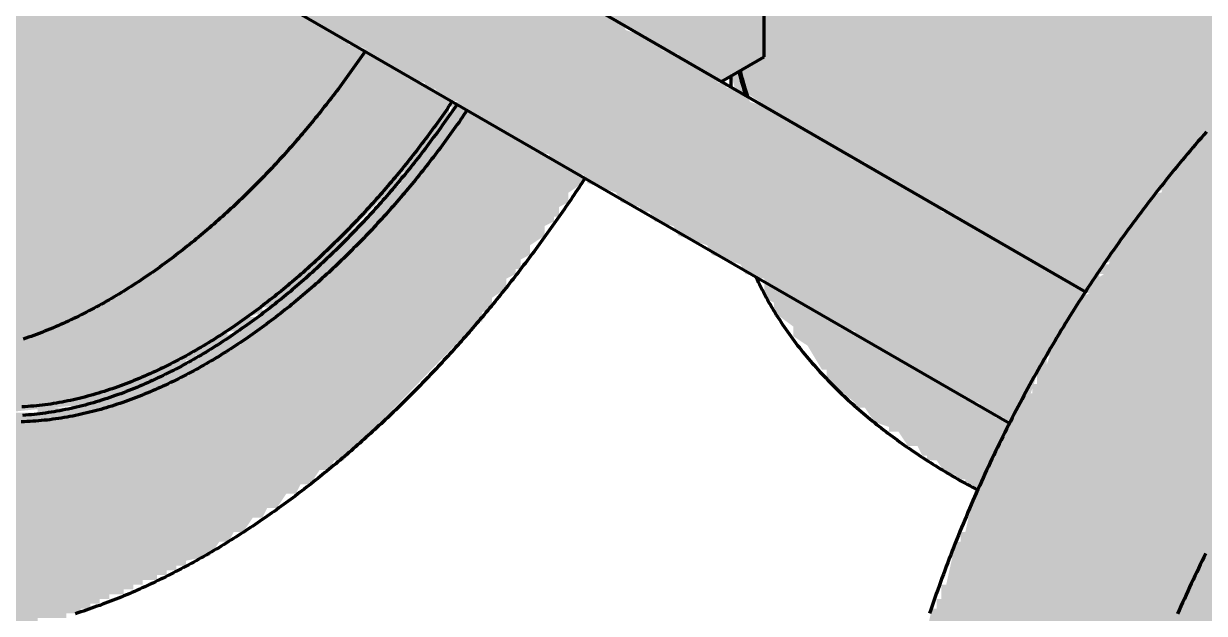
# Model space of a CAD drawing. Header units: millimetres. Extents: x 0 to 420, y 0 to 297.
# Drawn here: x 203.9 to 228.59, y 165.37 to 177.71 of the extents above; entities that cross this region are included whole.
import ezdxf

# ---------------------------------------------------------------- set-up
doc = ezdxf.new("R2010")
doc.units = ezdxf.units.MM
doc.layers.add('01-VISIBLE', color=7, linetype='CONTINUOUS', lineweight=70)
doc.layers.add('13-GRAFICA', color=30, linetype='CONTINUOUS', lineweight=18)

msp = doc.modelspace()

# ---------------------------------------------------------------- hatches: boundary and pattern name
at = {"layer": '13-GRAFICA', "true_color": 0xb21820}
h = msp.add_hatch(color=7, dxfattribs=at)
h.dxf.hatch_style = 1
h.paths.add_polyline_path([(220.192, 226.925), (220.192, 204.675), (220.192, 187.775), (220.192, 175.542), (220.092, 175.575), (220.092, 188.075), (220.092, 204.975), (220.092, 226.975)])
at = {"layer": '13-GRAFICA', "true_color": 0x202020}
h = msp.add_hatch(color=7, dxfattribs=at)
h.dxf.hatch_style = 1
h.paths.add_polyline_path([(191.892, 171.575), (191.392, 173.875), (191.292, 173.875), (191.292, 174.275), (191.192, 174.275), (191.192, 178.275), (191.292, 178.275), (191.292, 178.775), (191.392, 178.775), (191.392, 179.275), (191.492, 179.275), (191.492, 179.775), (191.592, 179.775), (191.592, 180.375), (191.692, 180.375), (191.692, 180.875), (191.792, 180.875), (191.892, 181.775), (191.992, 181.775), (191.992, 182.075), (192.092, 182.075), (192.292, 182.975), (192.392, 182.975), (192.392, 183.175), (192.492, 183.175), (192.692, 184.075), (192.792, 184.075), (192.792, 184.275), (192.892, 184.275), (192.892, 184.575), (192.992, 184.575), (193.192, 185.475), (193.292, 185.475), (193.292, 185.675), (193.392, 185.675), (193.592, 186.275), (193.792, 186.375), (193.792, 186.575), (193.892, 186.575), (193.892, 186.775), (193.992, 186.775), (193.992, 186.975), (194.092, 186.975), (194.092, 187.175), (194.192, 187.175), (194.392, 187.775), (194.592, 187.875), (194.592, 188.075), (194.692, 188.075), (194.692, 188.275), (194.792, 188.275), (194.792, 188.475), (194.892, 188.475), (194.892, 188.675), (194.992, 188.675), (195.192, 189.275), (195.292, 189.275), (195.392, 189.575), (195.692, 189.775), (195.692, 189.975), (195.992, 190.175), (195.992, 190.375), (196.092, 190.375), (196.192, 190.675), (196.492, 190.875), (196.492, 191.075), (196.792, 191.275), (196.792, 191.475), (196.992, 191.575), (196.992, 191.775), (197.292, 191.975), (197.292, 192.175), (197.592, 192.375), (197.592, 192.575), (197.692, 192.575), (200.792, 195.775), (200.992, 195.775), (200.992, 195.875), (201.292, 195.975), (201.492, 196.275), (201.692, 196.275), (201.792, 196.475), (201.992, 196.475), (202.192, 196.775), (202.392, 196.775), (202.492, 196.975), (202.692, 196.975), (202.692, 197.075), (202.792, 197.075), (202.892, 197.275), (203.092, 197.275), (203.292, 197.575), (203.492, 197.575), (203.492, 197.675), (203.692, 197.675), (203.692, 197.775), (203.892, 197.775), (203.892, 197.875), (204.192, 197.875), (204.192, 197.975), (204.392, 197.975), (204.392, 198.075), (204.592, 198.075), (204.592, 198.175), (204.892, 198.175), (204.892, 198.275), (205.092, 198.275), (205.092, 198.375), (205.292, 198.375), (205.292, 198.475), (205.592, 198.475), (205.592, 198.575), (205.792, 198.575), (205.792, 198.675), (205.992, 198.675), (205.992, 198.775), (206.192, 198.775), (206.192, 198.875), (207.192, 198.975), (207.192, 199.075), (207.892, 199.075), (207.892, 199.175), (208.692, 199.175), (208.692, 199.275), (209.592, 199.275), (209.592, 199.175), (210.092, 199.175), (210.092, 199.075), (210.492, 199.075), (210.492, 198.975), (210.992, 198.975), (210.992, 198.875), (211.792, 198.775), (211.892, 198.575), (212.492, 198.375), (212.592, 198.175), (212.992, 198.075), (213.092, 197.875), (213.692, 197.675), (213.792, 197.475), (214.392, 197.275), (214.492, 197.075), (214.692, 197.075), (214.692, 196.975), (215.092, 196.875), (215.192, 196.675), (215.592, 196.575), (215.692, 196.375), (216.092, 196.275), (216.292, 195.975), (216.492, 195.975), (216.692, 195.675), (216.892, 195.675), (216.992, 195.475), (217.192, 195.475), (217.392, 195.175), (217.592, 195.175), (217.592, 195.075), (218.092, 194.675), (218.092, 194.475), (218.292, 194.375), (218.392, 193.975), (218.492, 193.975), (218.592, 193.675), (218.692, 193.675), (218.792, 183.175), (218.592, 183.075), (218.592, 182.875), (218.392, 182.775), (218.392, 182.575), (218.192, 182.475), (218.192, 182.275), (218.092, 182.275), (217.992, 181.975), (217.792, 181.875), (217.692, 181.475), (217.492, 181.375), (217.492, 181.175), (217.292, 181.075), (217.292, 180.875), (217.092, 180.775), (217.092, 180.575), (216.892, 180.475), (216.892, 180.275), (216.692, 180.175), (216.692, 179.975), (216.492, 179.875), (216.492, 179.675), (216.292, 179.575), (216.292, 179.375), (216.092, 179.275), (216.092, 179.075), (215.892, 178.975), (215.892, 178.775), (215.692, 178.675), (215.692, 178.475), (215.592, 178.475), (215.492, 178.275), (215.292, 178.275), (215.192, 178.475), (214.592, 178.675), (214.492, 178.875), (214.692, 178.975), (214.692, 179.175), (214.792, 179.175), (214.792, 179.375), (214.892, 179.375), (215.092, 180.275), (215.192, 180.275), (215.192, 180.475), (215.292, 180.475), (215.292, 180.775), (215.392, 180.775), (215.592, 181.675), (215.692, 181.675), (215.792, 182.175), (215.892, 182.175), (215.992, 183.275), (216.092, 183.275), (216.092, 183.775), (216.192, 183.775), (216.192, 184.275), (216.292, 184.275), (216.292, 184.775), (216.392, 184.775), (216.392, 187.375), (216.292, 187.375), (216.292, 187.775), (216.192, 187.775), (216.192, 188.175), (216.092, 188.175), (216.092, 188.575), (215.992, 188.575), (215.992, 189.075), (215.892, 189.075), (215.892, 189.475), (215.692, 189.575), (215.592, 189.975), (215.392, 190.075), (215.292, 190.475), (215.092, 190.575), (215.092, 190.775), (214.892, 190.875), (214.892, 191.075), (214.792, 191.075), (214.692, 191.275), (214.492, 191.275), (214.392, 191.475), (214.192, 191.475), (213.992, 191.775), (213.792, 191.775), (213.792, 191.875), (213.492, 191.975), (213.492, 192.075), (212.992, 192.075), (212.992, 192.175), (212.092, 192.275), (212.092, 192.375), (209.992, 192.175), (209.992, 192.075), (209.692, 192.075), (209.692, 191.975), (209.492, 191.975), (209.492, 191.875), (209.192, 191.875), (209.192, 191.775), (208.992, 191.775), (208.992, 191.675), (208.792, 191.675), (208.792, 191.575), (208.492, 191.575), (208.492, 191.475), (208.292, 191.475), (208.292, 191.375), (208.092, 191.375), (208.092, 191.275), (207.792, 191.275), (207.692, 191.075), (207.492, 191.075), (207.392, 190.875), (207.192, 190.875), (206.992, 190.575), (206.792, 190.575), (206.692, 190.375), (206.492, 190.375), (206.292, 190.075), (206.092, 190.075), (205.892, 189.775), (205.692, 189.775), (205.692, 189.675), (203.492, 187.575), (203.492, 187.375), (203.192, 187.175), (203.192, 186.975), (202.892, 186.775), (202.892, 186.575), (202.692, 186.475), (202.692, 186.275), (202.392, 186.075), (202.392, 185.875), (202.092, 185.675), (202.092, 185.475), (201.992, 185.475), (201.892, 185.175), (201.692, 185.075), (201.692, 184.875), (201.592, 184.875), (201.592, 184.675), (201.492, 184.675), (201.492, 184.475), (201.392, 184.475), (201.192, 183.875), (200.992, 183.775), (200.992, 183.575), (200.892, 183.575), (200.892, 183.375), (200.792, 183.375), (200.792, 183.175), (200.692, 183.175), (200.692, 182.975), (200.592, 182.975), (200.592, 182.775), (200.492, 182.775), (200.492, 182.575), (200.392, 182.575), (200.392, 182.375), (200.292, 182.375), (200.192, 181.775), (200.092, 181.775), (200.092, 181.575), (199.992, 181.575), (199.792, 180.675), (199.692, 180.675), (199.592, 180.175), (199.492, 180.175), (199.492, 179.875), (199.392, 179.875), (199.292, 178.975), (199.192, 178.975), (199.192, 178.475), (199.092, 178.475), (199.092, 177.875), (198.992, 177.875), (198.992, 177.375), (198.892, 177.375), (198.892, 174.275), (198.992, 174.275), (198.992, 173.875), (199.092, 173.875), (199.092, 173.475), (199.192, 173.475), (199.192, 173.075), (199.292, 173.075), (199.292, 172.575), (199.392, 172.575), (199.592, 171.975), (199.792, 171.875), (199.792, 171.675), (199.992, 171.575), (200.092, 171.175), (200.292, 171.075), (200.292, 170.875), (200.392, 170.875), (200.592, 170.575), (200.792, 170.575), (200.892, 170.375), (201.092, 170.375), (201.292, 170.075), (201.492, 170.075), (201.592, 169.875), (201.892, 169.875), (201.892, 169.775), (202.392, 169.775), (202.392, 169.675), (203.292, 169.575), (203.292, 169.475), (203.492, 169.475), (203.492, 169.575), (204.192, 169.575), (204.192, 169.675), (204.892, 169.675), (204.892, 169.775), (205.492, 169.775), (205.492, 169.875), (205.692, 169.875), (205.692, 169.975), (205.892, 169.975), (205.892, 170.075), (206.192, 170.075), (206.192, 170.175), (206.392, 170.175), (206.392, 170.275), (206.592, 170.275), (206.592, 170.375), (206.792, 170.375), (206.792, 170.475), (207.092, 170.475), (207.092, 170.575), (207.692, 170.775), (207.892, 171.075), (208.092, 171.075), (208.092, 171.175), (208.392, 171.275), (208.592, 171.575), (208.792, 171.575), (208.792, 171.675), (209.092, 171.775), (209.292, 172.075), (209.492, 172.075), (209.492, 172.175), (211.792, 174.375), (211.792, 174.575), (211.892, 174.575), (211.992, 174.875), (212.292, 175.075), (212.292, 175.275), (212.592, 175.475), (212.592, 175.675), (212.792, 175.775), (212.892, 176.075), (212.992, 176.075), (213.092, 175.875), (213.692, 175.675), (213.792, 175.475), (214.392, 175.275), (214.492, 175.075), (215.092, 174.875), (215.192, 174.675), (215.592, 174.575), (215.592, 174.375), (215.292, 174.175), (215.292, 173.975), (215.092, 173.875), (215.092, 173.675), (214.992, 173.675), (214.992, 173.575), (214.792, 173.475), (214.792, 173.275), (214.492, 173.075), (214.492, 172.875), (214.292, 172.775), (214.292, 172.575), (214.192, 172.575), (214.192, 172.475), (213.992, 172.375), (213.992, 172.175), (213.692, 171.975), (213.692, 171.775), (213.492, 171.675), (213.492, 171.475), (213.392, 171.475), (210.592, 168.575), (210.392, 168.575), (210.292, 168.375), (210.092, 168.375), (209.892, 168.075), (209.692, 168.075), (209.592, 167.875), (209.392, 167.875), (209.192, 167.575), (208.992, 167.575), (208.892, 167.375), (208.692, 167.375), (208.492, 167.075), (208.292, 167.075), (208.192, 166.875), (207.992, 166.875), (207.792, 166.575), (207.292, 166.475), (207.292, 166.375), (207.092, 166.375), (207.092, 166.275), (206.892, 166.275), (206.892, 166.175), (206.692, 166.175), (206.692, 166.075), (206.392, 166.075), (206.392, 165.975), (206.192, 165.975), (206.192, 165.875), (205.992, 165.875), (205.992, 165.775), (205.692, 165.775), (205.692, 165.675), (205.492, 165.675), (205.492, 165.575), (205.292, 165.575), (205.292, 165.475), (205.092, 165.475), (205.092, 165.375), (204.792, 165.375), (204.792, 165.275), (204.192, 165.275), (204.192, 165.175), (203.492, 165.175), (203.492, 165.075), (202.792, 165.075), (202.792, 164.975), (202.092, 164.975), (202.092, 164.875), (201.892, 164.875), (201.892, 164.975), (201.492, 164.975), (201.492, 165.075), (200.992, 165.075), (200.992, 165.175), (200.492, 165.175), (200.492, 165.275), (200.092, 165.275), (200.092, 165.375), (199.592, 165.375), (199.592, 165.475), (198.992, 165.675), (198.892, 165.875), (198.492, 165.975), (198.392, 166.175), (197.792, 166.375), (197.692, 166.575), (197.092, 166.775), (196.992, 166.975), (196.392, 167.175), (196.292, 167.375), (195.892, 167.475), (195.792, 167.675), (195.192, 167.875), (195.192, 167.975), (195.092, 167.975), (194.992, 168.175), (194.792, 168.175), (194.592, 168.475), (194.392, 168.475), (194.392, 168.575), (194.092, 168.675), (193.892, 168.975), (193.692, 168.975), (193.492, 169.275), (193.292, 169.275), (193.192, 169.575), (193.092, 169.575), (193.092, 169.775), (192.892, 169.875), (192.792, 170.275), (192.592, 170.375), (192.592, 170.575), (192.392, 170.675), (192.292, 171.075), (192.092, 171.175), (192.092, 171.375), (191.992, 171.375), (191.992, 171.575)])
at = {"layer": '13-GRAFICA', "true_color": 0xa5a8ac}
h = msp.add_hatch(color=7, dxfattribs=at)
h.dxf.hatch_style = 1
h.paths.add_polyline_path([(201.892, 169.775), (201.892, 169.875), (201.592, 169.875), (201.492, 170.075), (201.292, 170.075), (201.092, 170.375), (200.892, 170.375), (200.792, 170.575), (200.592, 170.575), (200.592, 170.675), (200.292, 170.875), (200.292, 171.075), (200.092, 171.175), (199.992, 171.575), (199.792, 171.675), (199.792, 171.875), (199.592, 171.975), (199.592, 172.175), (199.492, 172.175), (199.492, 172.375), (199.392, 172.375), (199.392, 172.575), (199.292, 172.575), (199.292, 173.075), (199.192, 173.075), (199.192, 173.475), (199.092, 173.475), (199.092, 173.875), (198.992, 173.875), (198.992, 174.275), (198.892, 174.275), (198.892, 177.375), (198.992, 177.375), (198.992, 177.875), (199.092, 177.875), (199.092, 178.475), (199.192, 178.475), (199.292, 179.475), (199.392, 179.475), (199.392, 179.875), (199.492, 179.875), (199.592, 180.475), (199.692, 180.475), (199.692, 180.675), (199.792, 180.675), (199.992, 181.575), (200.092, 181.575), (200.092, 181.775), (200.192, 181.775), (200.292, 182.375), (200.392, 182.375), (200.392, 182.575), (200.492, 182.575), (200.492, 182.775), (200.592, 182.775), (200.592, 182.975), (200.692, 182.975), (200.692, 183.175), (200.792, 183.175), (200.992, 183.775), (201.192, 183.875), (201.192, 184.075), (201.292, 184.075), (201.292, 184.275), (201.392, 184.275), (201.392, 184.475), (201.492, 184.475), (201.692, 185.075), (201.892, 185.175), (201.892, 185.375), (202.092, 185.475), (202.092, 185.675), (202.392, 185.875), (202.392, 186.075), (202.692, 186.275), (202.692, 186.475), (202.792, 186.475), (202.892, 186.775), (203.192, 186.975), (203.192, 187.175), (203.492, 187.375), (203.492, 187.575), (203.592, 187.575), (205.692, 189.775), (205.892, 189.775), (206.092, 190.075), (206.292, 190.075), (206.492, 190.375), (206.692, 190.375), (206.792, 190.575), (206.992, 190.575), (207.192, 190.875), (207.392, 190.875), (207.392, 190.975), (207.692, 191.075), (207.792, 191.275), (208.092, 191.275), (208.092, 191.375), (208.292, 191.375), (208.292, 191.475), (208.492, 191.475), (208.492, 191.575), (208.792, 191.575), (208.792, 191.675), (208.992, 191.675), (208.992, 191.775), (209.192, 191.775), (209.192, 191.875), (209.492, 191.875), (209.492, 191.975), (209.692, 191.975), (209.692, 192.075), (209.992, 192.075), (209.992, 192.175), (210.692, 192.175), (210.692, 192.275), (211.392, 192.275), (211.392, 192.375), (212.092, 192.375), (212.092, 192.275), (212.592, 192.275), (212.592, 192.175), (212.992, 192.175), (212.992, 192.075), (213.492, 192.075), (213.492, 191.975), (213.692, 191.975), (213.792, 191.775), (213.992, 191.775), (214.192, 191.475), (214.392, 191.475), (214.492, 191.275), (214.692, 191.275), (214.692, 191.175), (214.892, 191.075), (214.892, 190.875), (214.992, 190.875), (215.092, 190.575), (215.292, 190.475), (215.392, 190.075), (215.592, 189.975), (215.692, 189.575), (215.892, 189.475), (215.992, 188.575), (216.092, 188.575), (216.092, 188.175), (216.192, 188.175), (216.192, 187.775), (216.292, 187.775), (216.292, 187.375), (216.392, 187.375), (216.392, 184.775), (216.292, 184.775), (216.292, 184.275), (216.192, 184.275), (216.192, 183.775), (216.092, 183.775), (216.092, 183.275), (215.992, 183.275), (215.892, 182.175), (215.792, 182.175), (215.792, 181.875), (215.692, 181.875), (215.692, 181.675), (215.592, 181.675), (215.592, 181.375), (215.492, 181.375), (215.492, 181.075), (215.392, 181.075), (215.392, 180.775), (215.292, 180.775), (215.292, 180.475), (215.192, 180.475), (215.192, 180.275), (215.092, 180.275), (215.092, 179.975), (214.992, 179.975), (214.992, 179.675), (214.892, 179.675), (214.892, 179.375), (214.792, 179.375), (214.692, 178.975), (214.592, 178.975), (214.592, 178.875), (214.292, 178.875), (214.292, 178.975), (213.892, 179.075), (213.792, 179.275), (213.192, 179.475), (213.092, 179.675), (212.692, 179.775), (212.592, 179.975), (212.392, 179.975), (212.392, 180.075), (211.992, 180.175), (211.892, 180.375), (211.292, 180.575), (211.192, 180.775), (210.792, 180.875), (210.692, 181.075), (210.492, 181.075), (210.492, 181.175), (210.092, 181.275), (209.992, 181.475), (209.392, 181.675), (209.392, 181.975), (209.292, 181.975), (209.192, 182.375), (208.992, 182.375), (208.892, 182.575), (208.692, 182.575), (208.692, 182.675), (207.692, 182.575), (207.492, 182.275), (207.292, 182.275), (207.292, 182.175), (207.092, 182.075), (207.092, 181.875), (206.792, 181.675), (206.792, 181.475), (206.692, 181.475), (206.692, 181.275), (206.592, 181.275), (206.592, 181.075), (206.492, 181.075), (206.492, 180.875), (206.392, 180.875), (206.292, 179.775), (206.392, 179.775), (206.492, 179.275), (206.792, 179.175), (206.792, 179.075), (206.992, 179.075), (206.992, 178.975), (207.192, 178.975), (207.192, 178.875), (207.892, 178.975), (207.892, 178.875), (208.492, 178.675), (208.592, 178.475), (208.792, 178.475), (208.792, 178.375), (209.192, 178.275), (209.292, 178.075), (209.892, 177.875), (209.992, 177.675), (210.392, 177.575), (210.492, 177.375), (210.692, 177.375), (210.692, 177.275), (211.092, 177.175), (211.192, 176.975), (211.792, 176.775), (211.892, 176.575), (212.492, 176.375), (212.492, 176.275), (212.792, 176.175), (212.892, 175.975), (212.792, 175.975), (212.792, 175.775), (212.592, 175.675), (212.592, 175.475), (212.292, 175.275), (212.292, 175.075), (211.992, 174.875), (211.992, 174.675), (211.792, 174.575), (211.792, 174.375), (211.692, 174.375), (209.492, 172.075), (209.292, 172.075), (209.092, 171.775), (208.892, 171.775), (208.892, 171.675), (208.592, 171.575), (208.392, 171.275), (208.192, 171.275), (208.092, 171.075), (207.892, 171.075), (207.692, 170.775), (207.492, 170.775), (207.492, 170.675), (207.292, 170.675), (207.292, 170.575), (207.092, 170.575), (207.092, 170.475), (206.792, 170.475), (206.792, 170.375), (206.592, 170.375), (206.592, 170.275), (206.392, 170.275), (206.392, 170.175), (206.192, 170.175), (206.192, 170.075), (205.892, 170.075), (205.892, 169.975), (205.692, 169.975), (205.692, 169.875), (205.492, 169.875), (205.492, 169.775), (203.492, 169.575), (203.492, 169.475), (203.292, 169.475), (203.292, 169.575), (202.792, 169.575), (202.792, 169.675), (202.392, 169.675), (202.392, 169.775)])
at = {"layer": '13-GRAFICA', "true_color": 0xb21820}
h = msp.add_hatch(color=7, dxfattribs=at)
h.dxf.hatch_style = 1
h.paths.add_polyline_path([(219.092, 189.675), (219.092, 189.775), (219.192, 189.775), (219.192, 189.475), (219.292, 189.475), (219.292, 189.175), (219.392, 189.175), (219.492, 188.675), (219.592, 188.675), (219.592, 188.575), (219.792, 188.475), (219.792, 188.275), (220.092, 188.075), (220.092, 175.575), (219.792, 175.675), (219.692, 175.875), (219.292, 175.975), (219.292, 176.075), (219.092, 176.209), (219.092, 176.775), (219.192, 176.975), (219.392, 176.975), (219.392, 183.575), (219.292, 183.575), (219.292, 183.875), (219.192, 183.875), (219.092, 183.675), (219.092, 185.075)])
h = msp.add_hatch(color=7, dxfattribs=at)
h.dxf.hatch_style = 1
h.paths.add_polyline_path([(221.692, 174.575), (221.592, 174.775), (220.992, 174.975), (220.892, 175.175), (220.492, 175.275), (220.392, 175.475), (220.192, 175.542), (220.192, 187.775), (220.592, 187.475), (220.592, 187.275), (220.992, 186.975), (221.092, 186.675), (221.292, 186.675), (221.392, 186.475), (221.592, 186.475), (221.792, 186.175), (221.892, 186.175), (221.892, 185.775), (221.892, 182.075), (221.892, 174.509)])
h = msp.add_hatch(color=7, dxfattribs=at)
h.dxf.hatch_style = 1
h.paths.add_polyline_path([(248.792, 176.575), (248.792, 176.775), (248.692, 176.775), (248.692, 176.975), (248.492, 177.075), (248.492, 177.275), (248.292, 177.275), (248.292, 177.375), (248.192, 177.375), (248.092, 177.575), (247.892, 177.575), (247.692, 177.875), (247.492, 177.875), (247.392, 178.075), (247.192, 178.075), (247.192, 178.175), (247.092, 178.175), (246.992, 178.375), (246.792, 178.375), (246.592, 178.675), (246.192, 178.775), (246.092, 178.975), (245.492, 179.175), (245.392, 179.375), (244.792, 179.575), (244.692, 179.775), (244.092, 179.975), (243.992, 180.175), (243.592, 180.275), (243.492, 180.475), (242.892, 180.675), (242.792, 180.875), (242.592, 180.875), (242.592, 180.975), (242.392, 180.975), (242.392, 181.075), (242.192, 181.075), (242.192, 181.175), (241.292, 181.275), (241.292, 181.375), (240.892, 181.375), (240.892, 181.475), (240.392, 181.475), (240.392, 181.575), (239.992, 181.575), (239.992, 181.675), (238.792, 181.575), (238.792, 181.475), (237.992, 181.475), (237.992, 181.375), (237.292, 181.375), (237.292, 181.275), (237.092, 181.275), (237.092, 181.975), (233.892, 181.875), (233.892, 181.975), (231.192, 182.075), (231.192, 178.875), (231.392, 178.875), (231.392, 178.775), (232.292, 178.775), (232.292, 178.675), (232.092, 178.675), (231.892, 178.375), (231.692, 178.375), (231.692, 178.275), (231.392, 178.175), (231.192, 177.875), (230.992, 177.875), (230.492, 177.275), (230.092, 177.275), (230.092, 177.075), (229.892, 176.975), (229.892, 176.775), (229.792, 176.775), (229.792, 176.575), (229.592, 176.475), (229.592, 176.275), (228.092, 174.875), (228.092, 174.675), (227.792, 174.475), (227.792, 174.275), (227.592, 174.175), (227.592, 173.975), (227.292, 173.775), (227.292, 173.575), (226.992, 173.375), (226.992, 173.175), (226.692, 172.975), (226.692, 172.775), (226.492, 172.675), (226.492, 172.475), (226.392, 172.475), (226.392, 172.375), (226.192, 172.275), (226.192, 172.075), (226.092, 172.075), (226.092, 172.175), (225.492, 172.375), (225.392, 172.575), (225.192, 172.625), (225.192, 180.175), (225.192, 183.975), (225.192, 184.275), (225.292, 184.275), (225.292, 184.175), (225.492, 184.175), (225.492, 184.075), (225.692, 184.075), (225.692, 183.975), (225.892, 183.975), (225.892, 183.875), (226.092, 183.875), (226.092, 183.775), (226.792, 183.675), (226.792, 183.575), (227.492, 183.475), (227.492, 183.375), (227.892, 183.375), (227.892, 183.275), (228.292, 183.275), (228.292, 183.175), (228.992, 183.075), (228.992, 182.975), (229.392, 182.975), (229.392, 182.875), (229.792, 182.875), (229.792, 182.775), (232.392, 182.575), (232.392, 182.475), (233.192, 182.475), (233.192, 182.375), (237.492, 182.475), (237.492, 182.575), (238.092, 182.575), (238.092, 182.675), (238.692, 182.675), (238.692, 182.775), (239.292, 182.775), (239.292, 182.875), (240.592, 182.975), (240.592, 183.075), (240.992, 183.075), (240.992, 183.175), (241.292, 183.175), (241.292, 183.275), (241.592, 183.275), (241.592, 183.375), (241.992, 183.375), (241.992, 183.475), (242.292, 183.475), (242.292, 183.575), (242.592, 183.575), (242.592, 183.675), (242.892, 183.675), (242.892, 183.775), (243.192, 183.775), (243.192, 183.875), (244.092, 184.075), (244.092, 184.175), (244.292, 184.175), (244.292, 184.275), (244.492, 184.275), (244.492, 184.375), (244.692, 184.375), (244.692, 184.475), (245.292, 184.675), (245.392, 184.875), (245.592, 184.875), (245.592, 184.975), (245.792, 184.975), (245.792, 185.075), (245.992, 185.075), (245.992, 185.175), (246.192, 185.175), (246.192, 185.275), (246.792, 185.475), (246.992, 185.775), (247.192, 185.775), (247.692, 186.375), (247.892, 186.375), (248.392, 186.975), (248.592, 186.975), (248.592, 187.075), (248.992, 187.375), (248.992, 176.475)])
h = msp.add_hatch(color=7, dxfattribs=at)
h.dxf.hatch_style = 1
h.paths.add_polyline_path([(216.392, 177.775), (215.992, 177.875), (215.892, 178.075), (215.492, 178.175), (215.492, 178.375), (215.692, 178.475), (215.692, 178.675), (215.892, 178.775), (215.892, 178.975), (216.092, 179.075), (216.092, 179.275), (216.292, 179.375), (216.292, 179.575), (216.492, 179.675), (216.492, 179.875), (216.692, 179.975), (216.692, 180.175), (216.892, 180.275), (216.892, 180.475), (217.092, 180.575), (217.092, 180.775), (217.292, 180.875), (217.292, 181.075), (217.392, 181.075), (217.492, 181.375), (217.692, 181.475), (217.792, 181.875), (217.992, 181.975), (217.992, 182.175), (218.192, 182.275), (218.192, 182.475), (218.392, 182.575), (218.392, 182.775), (218.592, 182.875), (218.592, 183.075), (218.792, 183.175), (218.792, 183.375), (218.992, 183.475), (218.992, 183.675), (219.292, 183.875), (219.292, 183.575), (219.392, 183.575), (219.392, 176.975), (219.192, 176.975), (219.092, 176.775), (218.892, 176.775), (218.892, 176.675), (218.692, 176.675), (218.692, 176.575), (218.392, 176.475), (218.292, 176.675), (217.892, 176.775), (217.792, 176.975), (217.592, 176.975), (217.592, 177.075), (217.192, 177.175), (217.092, 177.375), (216.892, 177.375), (216.892, 177.475), (216.692, 177.475), (216.692, 177.575), (216.392, 177.675)])
h = msp.add_hatch(color=7, dxfattribs=at)
h.dxf.hatch_style = 1
h.paths.add_polyline_path([(207.392, 179.175), (207.392, 179.275), (207.092, 179.375), (206.992, 179.675), (206.892, 179.675), (206.892, 180.475), (206.992, 180.475), (207.092, 181.075), (207.192, 181.075), (207.192, 181.275), (207.492, 181.475), (207.492, 181.675), (207.592, 181.675), (207.692, 181.875), (207.892, 181.875), (207.992, 182.075), (208.292, 182.075), (208.292, 182.175), (208.692, 182.175), (208.692, 182.075), (209.292, 181.875), (209.392, 181.675), (209.992, 181.475), (210.092, 181.275), (210.692, 181.075), (210.792, 180.875), (211.192, 180.775), (211.292, 180.575), (211.892, 180.375), (211.992, 180.175), (212.592, 179.975), (212.692, 179.775), (213.092, 179.675), (213.192, 179.475), (213.792, 179.275), (213.892, 179.075), (214.492, 178.875), (214.592, 178.675), (215.192, 178.475), (215.292, 178.275), (215.692, 178.175), (215.792, 177.975), (215.992, 177.975), (215.992, 177.875), (216.392, 177.775), (216.492, 177.575), (217.092, 177.375), (217.192, 177.175), (217.792, 176.975), (217.892, 176.775), (218.292, 176.675), (218.392, 176.475), (218.592, 176.475), (218.592, 176.375), (218.992, 176.275), (219.092, 176.075), (219.692, 175.875), (219.792, 175.675), (220.392, 175.475), (220.492, 175.275), (220.892, 175.175), (220.992, 174.975), (221.192, 174.975), (221.192, 174.875), (221.592, 174.775), (221.692, 174.575), (222.292, 174.375), (222.392, 174.175), (222.792, 174.075), (222.892, 173.875), (223.092, 173.875), (223.092, 173.775), (223.492, 173.675), (223.592, 173.475), (224.192, 173.275), (224.292, 173.075), (224.892, 172.875), (224.992, 172.675), (225.392, 172.575), (225.492, 172.375), (226.092, 172.175), (226.092, 171.975), (225.892, 171.875), (225.692, 171.275), (225.492, 171.175), (225.492, 170.975), (225.392, 170.975), (225.392, 170.775), (225.292, 170.775), (225.292, 170.575), (225.192, 170.575), (225.192, 170.375), (225.092, 170.375), (224.892, 169.775), (224.692, 169.675), (224.592, 169.375), (224.392, 169.375), (224.392, 169.475), (224.192, 169.475), (224.092, 169.675), (223.892, 169.675), (223.892, 169.775), (223.492, 169.875), (223.392, 170.075), (222.792, 170.275), (222.692, 170.475), (222.292, 170.575), (222.192, 170.775), (221.592, 170.975), (221.492, 171.175), (221.292, 171.175), (221.292, 171.275), (220.892, 171.375), (220.792, 171.575), (220.192, 171.775), (220.092, 171.975), (219.692, 172.075), (219.592, 172.275), (219.392, 172.275), (219.392, 172.375), (218.992, 172.475), (218.892, 172.675), (218.292, 172.875), (218.192, 173.075), (217.592, 173.275), (217.492, 173.475), (217.092, 173.575), (216.992, 173.775), (216.792, 173.775), (216.792, 173.875), (216.392, 173.975), (216.292, 174.175), (215.692, 174.375), (215.592, 174.575), (215.192, 174.675), (215.092, 174.875), (214.892, 174.875), (214.892, 174.975), (214.492, 175.075), (214.392, 175.275), (213.792, 175.475), (213.692, 175.675), (213.092, 175.875), (212.992, 176.075), (212.592, 176.175), (212.492, 176.375), (212.292, 176.375), (212.292, 176.475), (211.892, 176.575), (211.792, 176.775), (211.192, 176.975), (211.092, 177.175), (210.492, 177.375), (210.392, 177.575), (209.992, 177.675), (209.892, 177.875), (209.292, 178.075), (209.192, 178.275), (208.992, 178.275), (208.992, 178.375), (208.592, 178.475), (208.492, 178.675), (207.892, 178.875), (207.792, 179.075)])
h = msp.add_hatch(color=7, dxfattribs=at)
h.dxf.hatch_style = 1
h.paths.add_polyline_path([(224.992, 172.675), (224.892, 172.875), (224.292, 173.075), (224.192, 173.275), (223.592, 173.475), (223.492, 173.675), (222.892, 173.875), (222.792, 174.075), (222.392, 174.175), (222.292, 174.375), (221.892, 174.509), (221.892, 182.075), (221.992, 182.075), (222.092, 181.875), (222.292, 181.875), (222.492, 181.575), (222.692, 181.575), (222.792, 181.375), (223.192, 181.275), (223.292, 181.075), (223.492, 181.075), (223.492, 180.975), (223.892, 180.875), (223.992, 180.675), (224.292, 180.675), (224.292, 180.575), (224.492, 180.575), (224.492, 180.475), (224.692, 180.475), (224.692, 180.375), (224.892, 180.375), (224.892, 180.275), (225.192, 180.175), (225.192, 172.625)])
at = {"layer": '13-GRAFICA', "true_color": 0xffd200}
h = msp.add_hatch(color=7, dxfattribs=at)
h.dxf.hatch_style = 1
h.paths.add_polyline_path([(218.992, 176.775), (218.992, 176.275), (218.792, 176.275), (218.692, 176.675)])
at = {"layer": '13-GRAFICA', "true_color": 0xb21820}
h = msp.add_hatch(color=7, dxfattribs=at)
h.dxf.hatch_style = 1
h.paths.add_polyline_path([(218.992, 176.275), (218.992, 176.775), (219.092, 176.775), (219.092, 176.209)])
at = {"layer": '13-GRAFICA', "true_color": 0x202020}
h = msp.add_hatch(color=7, dxfattribs=at)
h.dxf.hatch_style = 1
h.paths.add_polyline_path([(228.792, 148.475), (228.692, 148.675), (228.092, 148.875), (227.992, 149.075), (227.592, 149.175), (227.492, 149.375), (227.292, 149.375), (227.292, 149.475), (226.892, 149.575), (226.792, 149.775), (226.192, 149.975), (226.092, 150.175), (225.692, 150.275), (225.692, 150.375), (225.592, 150.375), (225.492, 150.575), (225.292, 150.575), (225.092, 150.875), (224.892, 150.875), (224.892, 150.975), (224.592, 151.075), (224.392, 151.375), (224.192, 151.375), (223.992, 151.675), (223.792, 151.675), (223.792, 151.875), (223.592, 151.975), (223.592, 152.175), (223.492, 152.175), (223.492, 152.375), (223.292, 152.475), (223.192, 152.875), (222.992, 152.975), (222.992, 153.175), (222.792, 153.275), (222.692, 153.675), (222.592, 153.675), (222.492, 153.975), (222.392, 153.975), (222.392, 154.375), (222.292, 154.375), (222.292, 154.775), (222.192, 154.775), (222.192, 155.275), (222.092, 155.275), (222.092, 155.675), (221.992, 155.675), (221.992, 156.075), (221.892, 156.075), (221.892, 156.475), (221.792, 156.475), (221.792, 156.875), (221.692, 156.875), (221.692, 160.375), (221.792, 160.375), (221.792, 160.875), (221.892, 160.875), (221.892, 161.375), (221.992, 161.375), (221.992, 161.875), (222.092, 161.875), (222.092, 162.475), (222.192, 162.475), (222.192, 162.975), (222.292, 162.975), (222.292, 163.475), (222.392, 163.475), (222.392, 164.075), (222.492, 164.075), (222.492, 164.375), (222.592, 164.375), (222.592, 164.575), (222.692, 164.575), (222.892, 165.475), (222.992, 165.475), (222.992, 165.675), (223.092, 165.675), (223.092, 165.975), (223.192, 165.975), (223.392, 166.875), (223.492, 166.875), (223.492, 167.075), (223.592, 167.075), (223.792, 167.975), (223.892, 167.975), (223.892, 168.175), (224.092, 168.275), (224.092, 168.475), (224.192, 168.475), (224.192, 168.675), (224.292, 168.675), (224.292, 168.875), (224.392, 168.875), (224.392, 169.075), (224.492, 169.075), (224.692, 169.675), (224.892, 169.775), (224.892, 169.975), (224.992, 169.975), (224.992, 170.175), (225.092, 170.175), (225.092, 170.375), (225.192, 170.375), (225.192, 170.575), (225.292, 170.575), (225.492, 171.175), (225.692, 171.275), (225.892, 171.875), (225.992, 171.875), (225.992, 171.975), (226.192, 172.075), (226.192, 172.275), (226.492, 172.475), (226.492, 172.675), (226.592, 172.675), (226.692, 172.975), (226.992, 173.175), (226.992, 173.375), (227.292, 173.575), (227.292, 173.775), (227.592, 173.975), (227.592, 174.175), (227.692, 174.175), (227.792, 174.475), (228.092, 174.675), (228.092, 174.875), (228.192, 174.875), (228.192, 174.975), (229.392, 176.109), (229.392, 159.475), (229.392, 156.775), (229.392, 148.275)])
at = {"layer": '13-GRAFICA', "true_color": 0xffd200}
h = msp.add_hatch(color=7, dxfattribs=at)
h.dxf.hatch_style = 1
h.paths.add_polyline_path([(220.292, 170.975), (219.992, 171.175), (219.992, 171.375), (219.592, 171.675), (219.592, 171.875), (219.392, 171.975), (219.392, 172.275), (219.592, 172.275), (219.692, 172.075), (220.092, 171.975), (220.192, 171.775), (220.792, 171.575), (220.892, 171.375), (221.492, 171.175), (221.592, 170.975), (222.192, 170.775), (222.292, 170.575), (222.692, 170.475), (222.792, 170.275), (223.392, 170.075), (223.492, 169.875), (224.092, 169.675), (224.192, 169.475), (224.592, 169.375), (224.492, 169.075), (224.392, 169.075), (224.392, 168.875), (224.292, 168.875), (224.292, 168.675), (224.192, 168.675), (224.192, 168.475), (224.092, 168.475), (224.092, 168.275), (223.892, 168.175), (223.892, 167.975), (223.592, 168.075), (223.592, 168.175), (223.392, 168.175), (223.392, 168.275), (223.192, 168.275), (222.992, 168.575), (222.792, 168.575), (222.792, 168.675), (222.692, 168.675), (222.592, 168.875), (222.392, 168.875), (222.192, 169.175), (221.992, 169.175), (221.992, 169.275), (221.692, 169.375), (221.492, 169.675), (221.292, 169.675), (221.292, 169.775), (220.692, 170.275), (220.692, 170.475), (220.592, 170.475)])

# ---------------------------------------------------------------- linework, layer by layer
at = {"layer": '01-VISIBLE'}
for p, q in [((219.388, 177.016), (219.388, 183.462)), ((207.208, 179.346), (224.516, 169.353)), ((215.808, 178.047), (226.103, 172.103)), ((218.49, 176.498), (219.388, 177.016)), ((218.692, 176.382), (218.692, 176.615))]:
    msp.add_line(p, q, dxfattribs=at)
for points in [[(211.042, 177.133), (211.008, 177.083), (210.973, 177.033), (210.939, 176.984), (210.905, 176.934), (210.87, 176.885), (210.836, 176.836), (210.801, 176.787), (210.766, 176.738), (210.731, 176.689), (210.696, 176.64), (210.66, 176.591), (210.625, 176.543), (210.589, 176.494), (210.553, 176.446), (210.517, 176.397), (210.481, 176.349), (210.445, 176.301), (210.409, 176.253), (210.372, 176.205), (210.335, 176.158), (210.299, 176.11), (210.262, 176.062), (210.225, 176.015), (210.187, 175.968), (210.15, 175.92), (210.113, 175.873), (210.075, 175.826), (210.037, 175.779), (209.999, 175.733), (209.961, 175.686), (209.923, 175.639), (209.885, 175.593), (209.846, 175.547), (209.808, 175.501), (209.769, 175.454), (209.73, 175.409), (209.691, 175.363), (209.652, 175.317), (209.612, 175.271), (209.573, 175.226), (209.533, 175.181), (209.494, 175.135), (209.454, 175.09), (209.414, 175.045), (209.374, 175), (209.333, 174.956), (209.293, 174.911), (209.252, 174.867), (209.211, 174.822), (209.171, 174.778), (209.13, 174.734), (209.088, 174.69), (209.047, 174.646), (209.006, 174.603), (208.964, 174.559), (208.922, 174.516), (208.88, 174.473), (208.838, 174.43), (208.796, 174.387), (208.754, 174.344), (208.711, 174.301), (208.669, 174.259), (208.626, 174.216), (208.583, 174.174), (208.54, 174.132), (208.497, 174.09), (208.454, 174.048), (208.41, 174.006), (208.367, 173.965), (208.323, 173.924), (208.279, 173.882), (208.235, 173.841), (208.191, 173.801), (208.146, 173.76), (208.102, 173.719), (208.057, 173.679), (208.012, 173.639), (207.967, 173.599), (207.922, 173.559), (207.877, 173.519), (207.832, 173.479), (207.786, 173.44), (207.741, 173.401), (207.695, 173.362), (207.649, 173.323), (207.603, 173.284), (207.556, 173.246), (207.51, 173.207), (207.463, 173.169), (207.417, 173.131), (207.37, 173.093), (207.323, 173.056), (207.276, 173.018), (207.228, 172.981), (207.181, 172.944), (207.133, 172.907), (207.086, 172.871), (207.038, 172.834), (206.99, 172.798), (206.941, 172.762), (206.893, 172.726), (206.845, 172.69), (206.796, 172.655), (206.747, 172.62), (206.698, 172.585), (206.649, 172.55), (206.6, 172.515), (206.55, 172.481), (206.501, 172.447), (206.451, 172.413), (206.401, 172.379), (206.351, 172.346), (206.301, 172.313), (206.25, 172.28), (206.2, 172.247), (206.149, 172.214), (206.098, 172.182), (206.047, 172.15), (205.996, 172.118), (205.945, 172.087), (205.894, 172.055), (205.842, 172.024), (205.79, 171.994), (205.738, 171.963), (205.686, 171.933)], [(218.854, 176.708), (218.87, 176.644), (218.887, 176.58), (218.905, 176.516), (218.924, 176.453), (218.943, 176.39), (218.963, 176.327), (218.983, 176.264), (219.005, 176.201)], [(218.88, 176.723), (218.896, 176.662), (218.912, 176.601), (218.929, 176.54), (218.946, 176.479), (218.964, 176.419), (218.983, 176.359), (219.002, 176.299), (219.022, 176.239), (219.043, 176.179)], [(218.88, 176.723), (218.896, 176.662), (218.912, 176.601), (218.929, 176.54), (218.946, 176.479), (218.964, 176.419), (218.983, 176.359), (219.002, 176.299), (219.022, 176.239), (219.043, 176.179)], [(212.862, 176.081), (212.828, 176.032), (212.794, 175.982), (212.76, 175.932), (212.726, 175.883), (212.691, 175.834), (212.656, 175.785), (212.622, 175.735), (212.587, 175.686), (212.552, 175.637), (212.516, 175.589), (212.481, 175.54), (212.445, 175.491), (212.41, 175.443), (212.374, 175.394), (212.338, 175.346), (212.302, 175.298), (212.266, 175.25), (212.229, 175.202), (212.193, 175.154), (212.156, 175.106), (212.119, 175.059), (212.083, 175.011), (212.045, 174.964), (212.008, 174.916), (211.971, 174.869), (211.933, 174.822), (211.896, 174.775), (211.858, 174.728), (211.82, 174.681), (211.782, 174.635), (211.744, 174.588), (211.706, 174.542), (211.667, 174.495), (211.628, 174.449), (211.59, 174.403), (211.551, 174.357), (211.512, 174.311), (211.473, 174.266), (211.433, 174.22), (211.394, 174.175), (211.354, 174.129), (211.314, 174.084), (211.275, 174.039), (211.235, 173.994), (211.194, 173.949), (211.154, 173.905), (211.114, 173.86), (211.073, 173.816), (211.032, 173.771), (210.991, 173.727), (210.95, 173.683), (210.909, 173.639), (210.868, 173.595), (210.826, 173.552), (210.785, 173.508), (210.743, 173.465), (210.701, 173.421), (210.659, 173.378), (210.617, 173.335), (210.575, 173.293), (210.532, 173.25), (210.49, 173.207), (210.447, 173.165), (210.404, 173.123), (210.361, 173.081), (210.318, 173.039), (210.274, 172.997), (210.231, 172.955), (210.187, 172.914), (210.144, 172.872), (210.1, 172.831), (210.056, 172.79), (210.011, 172.749), (209.967, 172.709), (209.923, 172.668), (209.878, 172.628), (209.833, 172.587), (209.788, 172.547), (209.743, 172.507), (209.698, 172.468), (209.653, 172.428), (209.607, 172.389), (209.561, 172.35), (209.516, 172.31), (209.47, 172.272), (209.424, 172.233), (209.377, 172.194), (209.331, 172.156), (209.284, 172.118), (209.238, 172.08), (209.191, 172.042), (209.144, 172.004), (209.097, 171.967), (209.049, 171.93), (209.002, 171.893), (208.954, 171.856), (208.906, 171.819), (208.859, 171.783), (208.81, 171.747), (208.762, 171.711), (208.714, 171.675), (208.665, 171.639), (208.617, 171.604), (208.568, 171.568), (208.519, 171.533), (208.47, 171.499), (208.42, 171.464), (208.371, 171.43), (208.321, 171.396), (208.272, 171.362), (208.222, 171.328), (208.172, 171.295), (208.122, 171.261), (208.071, 171.228), (208.021, 171.196), (207.97, 171.163), (207.919, 171.131), (207.868, 171.099), (207.817, 171.067), (207.766, 171.035), (207.714, 171.004), (207.663, 170.973), (207.611, 170.942), (207.559, 170.912), (207.507, 170.882)], [(212.963, 176.023), (212.929, 175.973), (212.895, 175.923), (212.861, 175.874), (212.826, 175.824), (212.792, 175.774), (212.757, 175.725), (212.722, 175.676), (212.687, 175.626), (212.652, 175.577), (212.617, 175.528), (212.581, 175.479), (212.546, 175.43), (212.51, 175.382), (212.474, 175.333), (212.438, 175.285), (212.402, 175.236), (212.366, 175.188), (212.329, 175.14), (212.293, 175.092), (212.256, 175.044), (212.219, 174.996), (212.182, 174.948), (212.145, 174.9), (212.108, 174.853), (212.071, 174.805), (212.033, 174.758), (211.995, 174.711), (211.958, 174.663), (211.92, 174.616), (211.882, 174.57), (211.843, 174.523), (211.805, 174.476), (211.767, 174.43), (211.728, 174.383), (211.689, 174.337), (211.65, 174.291), (211.611, 174.244), (211.572, 174.198), (211.533, 174.153), (211.493, 174.107), (211.454, 174.061), (211.414, 174.016), (211.374, 173.97), (211.334, 173.925), (211.294, 173.88), (211.253, 173.835), (211.213, 173.79), (211.172, 173.745), (211.132, 173.701), (211.091, 173.656), (211.05, 173.612), (211.009, 173.568), (210.967, 173.524), (210.926, 173.48), (210.884, 173.436), (210.843, 173.392), (210.801, 173.349), (210.759, 173.305), (210.717, 173.262), (210.674, 173.219), (210.632, 173.176), (210.589, 173.133), (210.547, 173.09), (210.504, 173.048), (210.461, 173.005), (210.418, 172.963), (210.374, 172.921), (210.331, 172.879), (210.287, 172.837), (210.243, 172.795), (210.2, 172.754), (210.156, 172.713), (210.111, 172.671), (210.067, 172.63), (210.023, 172.589), (209.978, 172.549), (209.933, 172.508), (209.888, 172.468), (209.843, 172.427), (209.798, 172.387), (209.753, 172.347), (209.708, 172.307), (209.662, 172.268), (209.616, 172.228), (209.57, 172.189), (209.524, 172.15), (209.478, 172.111), (209.432, 172.072), (209.385, 172.034), (209.338, 171.995), (209.292, 171.957), (209.245, 171.919), (209.198, 171.881), (209.15, 171.844), (209.103, 171.806), (209.056, 171.769), (209.008, 171.732), (208.96, 171.695), (208.912, 171.658), (208.864, 171.622), (208.816, 171.585), (208.767, 171.549), (208.719, 171.513), (208.67, 171.478), (208.621, 171.442), (208.572, 171.407), (208.523, 171.372), (208.473, 171.337), (208.424, 171.302), (208.374, 171.268), (208.325, 171.234), (208.275, 171.2), (208.224, 171.166), (208.174, 171.132), (208.124, 171.099), (208.073, 171.066), (208.023, 171.033), (207.972, 171.001), (207.921, 170.968), (207.87, 170.936), (207.818, 170.904), (207.767, 170.873), (207.715, 170.841), (207.663, 170.81), (207.611, 170.779), (207.559, 170.749), (207.507, 170.718)], [(213.175, 175.901), (213.141, 175.851), (213.107, 175.801), (213.073, 175.751), (213.038, 175.701), (213.004, 175.652), (212.969, 175.603), (212.934, 175.553), (212.899, 175.504), (212.864, 175.455), (212.829, 175.406), (212.793, 175.357), (212.758, 175.308), (212.722, 175.259), (212.686, 175.211), (212.65, 175.162), (212.614, 175.114), (212.578, 175.065), (212.541, 175.017), (212.505, 174.969), (212.468, 174.921), (212.431, 174.873), (212.394, 174.825), (212.357, 174.778), (212.32, 174.73), (212.283, 174.683), (212.245, 174.635), (212.208, 174.588), (212.17, 174.541), (212.132, 174.494), (212.094, 174.447), (212.056, 174.4), (212.017, 174.354), (211.979, 174.307), (211.94, 174.261), (211.901, 174.214), (211.862, 174.168), (211.823, 174.122), (211.784, 174.076), (211.745, 174.03), (211.705, 173.984), (211.666, 173.939), (211.626, 173.893), (211.586, 173.848), (211.546, 173.803), (211.506, 173.758), (211.466, 173.713), (211.425, 173.668), (211.385, 173.623), (211.344, 173.578), (211.303, 173.534), (211.262, 173.49), (211.221, 173.445), (211.179, 173.401), (211.138, 173.357), (211.096, 173.313), (211.055, 173.27), (211.013, 173.226), (210.971, 173.183), (210.929, 173.14), (210.886, 173.096), (210.844, 173.053), (210.801, 173.011), (210.759, 172.968), (210.716, 172.925), (210.673, 172.883), (210.63, 172.841), (210.586, 172.798), (210.543, 172.756), (210.499, 172.715), (210.456, 172.673), (210.412, 172.631), (210.368, 172.59), (210.324, 172.549), (210.279, 172.508), (210.235, 172.467), (210.19, 172.426), (210.146, 172.386), (210.101, 172.345), (210.056, 172.305), (210.01, 172.265), (209.965, 172.225), (209.92, 172.185), (209.874, 172.145), (209.828, 172.106), (209.782, 172.067), (209.736, 172.028), (209.69, 171.989), (209.644, 171.95), (209.597, 171.911), (209.551, 171.873), (209.504, 171.835), (209.457, 171.797), (209.41, 171.759), (209.363, 171.721), (209.315, 171.684), (209.268, 171.646), (209.22, 171.609), (209.172, 171.572), (209.124, 171.536), (209.076, 171.499), (209.028, 171.463), (208.979, 171.427), (208.931, 171.391), (208.882, 171.355), (208.833, 171.32), (208.784, 171.284), (208.735, 171.249), (208.686, 171.214), (208.636, 171.18), (208.586, 171.145), (208.537, 171.111), (208.487, 171.077), (208.437, 171.043), (208.386, 171.01), (208.336, 170.977), (208.285, 170.944), (208.235, 170.911), (208.184, 170.878), (208.133, 170.846), (208.082, 170.814), (208.03, 170.782), (207.979, 170.75), (207.927, 170.719), (207.875, 170.688), (207.824, 170.657), (207.771, 170.626), (207.719, 170.596)], [(228.636, 175.449), (228.578, 175.384), (228.521, 175.318), (228.463, 175.252), (228.406, 175.186), (228.35, 175.119), (228.293, 175.053), (228.237, 174.986), (228.181, 174.919), (228.125, 174.852), (228.069, 174.785), (228.014, 174.717), (227.958, 174.65), (227.903, 174.582), (227.848, 174.514), (227.794, 174.446), (227.739, 174.377), (227.685, 174.309), (227.631, 174.24), (227.577, 174.172), (227.523, 174.103), (227.47, 174.034), (227.417, 173.964), (227.364, 173.895), (227.311, 173.825), (227.259, 173.756), (227.206, 173.686), (227.154, 173.616), (227.102, 173.545), (227.05, 173.475), (226.999, 173.404), (226.948, 173.334), (226.897, 173.263), (226.846, 173.192), (226.795, 173.121), (226.745, 173.05), (226.694, 172.978), (226.644, 172.907), (226.595, 172.835), (226.545, 172.763), (226.495, 172.691), (226.446, 172.619), (226.397, 172.546), (226.349, 172.474), (226.3, 172.401), (226.252, 172.329), (226.204, 172.256), (226.156, 172.183), (226.108, 172.11), (226.06, 172.036), (226.013, 171.963), (225.966, 171.889), (225.919, 171.816), (225.873, 171.742), (225.826, 171.668), (225.78, 171.594), (225.734, 171.519), (225.688, 171.445), (225.643, 171.371), (225.597, 171.296), (225.552, 171.221), (225.507, 171.146), (225.462, 171.071), (225.418, 170.996), (225.374, 170.921), (225.33, 170.845), (225.286, 170.77), (225.242, 170.694), (225.199, 170.618), (225.156, 170.543), (225.113, 170.467), (225.07, 170.39), (225.027, 170.314), (224.985, 170.238), (224.943, 170.161), (224.901, 170.085), (224.86, 170.008), (224.818, 169.931), (224.777, 169.854), (224.736, 169.777), (224.695, 169.699), (224.655, 169.622), (224.614, 169.545), (224.574, 169.467), (224.534, 169.389), (224.495, 169.312), (224.455, 169.234), (224.416, 169.156), (224.377, 169.077), (224.339, 168.999), (224.3, 168.921), (224.262, 168.842), (224.224, 168.764), (224.186, 168.685), (224.148, 168.606), (224.111, 168.527), (224.074, 168.448), (224.037, 168.369), (224, 168.29), (223.964, 168.21), (223.928, 168.131), (223.892, 168.051), (223.856, 167.971), (223.821, 167.892), (223.786, 167.812), (223.751, 167.732), (223.716, 167.651), (223.681, 167.571), (223.647, 167.491), (223.613, 167.41), (223.579, 167.33), (223.546, 167.249), (223.512, 167.169), (223.479, 167.088), (223.447, 167.007), (223.414, 166.926), (223.382, 166.845), (223.35, 166.763), (223.318, 166.682), (223.286, 166.601), (223.255, 166.519), (223.224, 166.437), (223.193, 166.356), (223.163, 166.274), (223.132, 166.192), (223.102, 166.11), (223.073, 166.028), (223.043, 165.946), (223.014, 165.863), (222.985, 165.781), (222.956, 165.699), (222.928, 165.616), (222.9, 165.533), (222.872, 165.451), (222.844, 165.368)], [(215.639, 174.478), (215.607, 174.427), (215.574, 174.377), (215.54, 174.327), (215.507, 174.276), (215.474, 174.226), (215.441, 174.176), (215.407, 174.126), (215.373, 174.076), (215.34, 174.026), (215.306, 173.976), (215.272, 173.926), (215.238, 173.876), (215.204, 173.826), (215.17, 173.777), (215.135, 173.727), (215.101, 173.678), (215.066, 173.628), (215.032, 173.579), (214.997, 173.53), (214.962, 173.48), (214.927, 173.431), (214.892, 173.382), (214.857, 173.333), (214.822, 173.284), (214.787, 173.235), (214.751, 173.186), (214.716, 173.138), (214.68, 173.089), (214.644, 173.041), (214.609, 172.992), (214.573, 172.944), (214.537, 172.895), (214.501, 172.847), (214.464, 172.799), (214.428, 172.751), (214.392, 172.703), (214.355, 172.655), (214.319, 172.607), (214.282, 172.559), (214.245, 172.511), (214.208, 172.463), (214.171, 172.416), (214.134, 172.368), (214.097, 172.321), (214.059, 172.274), (214.022, 172.226), (213.985, 172.179), (213.947, 172.132), (213.909, 172.085), (213.871, 172.038), (213.833, 171.991), (213.795, 171.944), (213.757, 171.898), (213.719, 171.851), (213.681, 171.804), (213.642, 171.758), (213.604, 171.712), (213.565, 171.665), (213.527, 171.619), (213.488, 171.573), (213.449, 171.527), (213.41, 171.481), (213.371, 171.435), (213.331, 171.389), (213.292, 171.344), (213.253, 171.298), (213.213, 171.252), (213.174, 171.207), (213.134, 171.162), (213.094, 171.116), (213.054, 171.071), (213.014, 171.026), (212.974, 170.981), (212.934, 170.936), (212.893, 170.891), (212.853, 170.847), (212.812, 170.802), (212.772, 170.757), (212.731, 170.713), (212.69, 170.669), (212.649, 170.624), (212.608, 170.58), (212.567, 170.536), (212.526, 170.492), (212.485, 170.448), (212.443, 170.405), (212.402, 170.361), (212.36, 170.317), (212.318, 170.274), (212.276, 170.23), (212.234, 170.187), (212.192, 170.144), (212.15, 170.101), (212.108, 170.058), (212.066, 170.015), (212.023, 169.972), (211.981, 169.929), (211.938, 169.887), (211.895, 169.844), (211.852, 169.802), (211.809, 169.76), (211.766, 169.717), (211.723, 169.675), (211.68, 169.633), (211.636, 169.591), (211.593, 169.55), (211.549, 169.508), (211.506, 169.466), (211.462, 169.425), (211.418, 169.384), (211.374, 169.342), (211.33, 169.301), (211.286, 169.26), (211.241, 169.219), (211.197, 169.179), (211.152, 169.138), (211.108, 169.098), (211.063, 169.057), (211.018, 169.017), (210.973, 168.977), (210.928, 168.937), (210.883, 168.897), (210.838, 168.857), (210.792, 168.817), (210.747, 168.777), (210.701, 168.738), (210.656, 168.699), (210.61, 168.659), (210.564, 168.62), (210.518, 168.581), (210.472, 168.542), (210.426, 168.504), (210.379, 168.465), (210.333, 168.427), (210.287, 168.388), (210.24, 168.35), (210.193, 168.312), (210.146, 168.274), (210.099, 168.236), (210.052, 168.198), (210.005, 168.161), (209.958, 168.123), (209.911, 168.086), (209.863, 168.049), (209.816, 168.012), (209.768, 167.975), (209.72, 167.938), (209.672, 167.902), (209.624, 167.865), (209.576, 167.829), (209.528, 167.793), (209.479, 167.757), (209.431, 167.721), (209.382, 167.685), (209.334, 167.649), (209.285, 167.614), (209.236, 167.579), (209.187, 167.543), (209.138, 167.508), (209.089, 167.474), (209.04, 167.439), (208.99, 167.404), (208.941, 167.37), (208.891, 167.336), (208.841, 167.302), (208.791, 167.268), (208.741, 167.234), (208.691, 167.2), (208.641, 167.167), (208.591, 167.134), (208.541, 167.101), (208.49, 167.068), (208.439, 167.035), (208.389, 167.002), (208.338, 166.97), (208.287, 166.938), (208.236, 166.906), (208.185, 166.874), (208.133, 166.842), (208.082, 166.811), (208.031, 166.779), (207.979, 166.748), (207.927, 166.717), (207.875, 166.686), (207.823, 166.656), (207.771, 166.625), (207.719, 166.595)], [(219.213, 172.415), (219.238, 172.36), (219.263, 172.306), (219.289, 172.252), (219.316, 172.198), (219.343, 172.144), (219.37, 172.091), (219.398, 172.038), (219.427, 171.985), (219.456, 171.932), (219.485, 171.88), (219.515, 171.828), (219.545, 171.776), (219.576, 171.724), (219.607, 171.673), (219.639, 171.622), (219.67, 171.571), (219.703, 171.52), (219.736, 171.47), (219.769, 171.42), (219.802, 171.37), (219.836, 171.32), (219.871, 171.271), (219.906, 171.222), (219.941, 171.173), (219.976, 171.125), (220.012, 171.077), (220.048, 171.029), (220.085, 170.981), (220.122, 170.934), (220.159, 170.887), (220.197, 170.84), (220.235, 170.793), (220.273, 170.747), (220.311, 170.701), (220.35, 170.655), (220.39, 170.61), (220.429, 170.565), (220.469, 170.52), (220.509, 170.475), (220.549, 170.43), (220.59, 170.386), (220.631, 170.342), (220.672, 170.299), (220.714, 170.255), (220.756, 170.212), (220.798, 170.169), (220.84, 170.127), (220.883, 170.084), (220.926, 170.042), (220.969, 170), (221.012, 169.959), (221.056, 169.918), (221.1, 169.877), (221.144, 169.836), (221.188, 169.795), (221.233, 169.755), (221.277, 169.715), (221.322, 169.675), (221.368, 169.636), (221.413, 169.596), (221.459, 169.557), (221.505, 169.518), (221.551, 169.48), (221.597, 169.442), (221.643, 169.403), (221.69, 169.366), (221.737, 169.328), (221.784, 169.291), (221.831, 169.254), (221.879, 169.217), (221.926, 169.18), (221.974, 169.144), (222.022, 169.108), (222.07, 169.072), (222.118, 169.036), (222.167, 169.001), (222.216, 168.965), (222.264, 168.93), (222.313, 168.896), (222.363, 168.861), (222.412, 168.827), (222.461, 168.793), (222.511, 168.759), (222.561, 168.725), (222.611, 168.692), (222.661, 168.659), (222.711, 168.626), (222.761, 168.593), (222.812, 168.561), (222.862, 168.528), (222.913, 168.496), (222.964, 168.464), (223.015, 168.433), (223.066, 168.401), (223.118, 168.37), (223.169, 168.339), (223.221, 168.308), (223.272, 168.277), (223.324, 168.247), (223.376, 168.217), (223.428, 168.187), (223.48, 168.157), (223.533, 168.128), (223.585, 168.098), (223.638, 168.069), (223.69, 168.04), (223.743, 168.011), (223.796, 167.983), (223.849, 167.955)], [(205.686, 171.933), (205.634, 171.903), (205.582, 171.873), (205.53, 171.844), (205.477, 171.815), (205.424, 171.786), (205.372, 171.758), (205.319, 171.73), (205.266, 171.702), (205.212, 171.674), (205.159, 171.647), (205.105, 171.62), (205.051, 171.593), (204.998, 171.567), (204.943, 171.54), (204.889, 171.515), (204.835, 171.489), (204.78, 171.464), (204.726, 171.439), (204.671, 171.415), (204.616, 171.391), (204.561, 171.367), (204.506, 171.343), (204.45, 171.32), (204.395, 171.298), (204.339, 171.275), (204.283, 171.253), (204.227, 171.232), (204.171, 171.21), (204.115, 171.189), (204.058, 171.169), (204.002, 171.149), (203.945, 171.129), (203.888, 171.11)], [(207.507, 170.882), (207.455, 170.852), (207.402, 170.822), (207.349, 170.792), (207.297, 170.763), (207.244, 170.734), (207.19, 170.705), (207.137, 170.677), (207.084, 170.649), (207.03, 170.621), (206.976, 170.594), (206.922, 170.566), (206.868, 170.54), (206.814, 170.513), (206.759, 170.487), (206.705, 170.461), (206.65, 170.435), (206.595, 170.41), (206.54, 170.385), (206.485, 170.361), (206.43, 170.336), (206.374, 170.312), (206.318, 170.289), (206.263, 170.266), (206.207, 170.243), (206.151, 170.22), (206.094, 170.198), (206.038, 170.177), (205.982, 170.155), (205.925, 170.134), (205.868, 170.114), (205.811, 170.094), (205.754, 170.074), (205.697, 170.055), (205.639, 170.036), (205.582, 170.017), (205.524, 169.999), (205.466, 169.981), (205.408, 169.964), (205.35, 169.948), (205.292, 169.931), (205.234, 169.915), (205.176, 169.9), (205.117, 169.885), (205.058, 169.871), (205, 169.857), (204.941, 169.843), (204.882, 169.83), (204.823, 169.818), (204.763, 169.806), (204.704, 169.795), (204.645, 169.784), (204.585, 169.773), (204.525, 169.764), (204.466, 169.754), (204.406, 169.746), (204.346, 169.737), (204.286, 169.73), (204.226, 169.723), (204.166, 169.717), (204.106, 169.711), (204.046, 169.706), (203.985, 169.701), (203.925, 169.697), (203.865, 169.694)], [(207.507, 170.718), (207.455, 170.688), (207.402, 170.659), (207.35, 170.629), (207.297, 170.6), (207.244, 170.571), (207.191, 170.542), (207.138, 170.514), (207.085, 170.486), (207.031, 170.458), (206.978, 170.431), (206.924, 170.404), (206.87, 170.377), (206.816, 170.35), (206.762, 170.324), (206.707, 170.298), (206.653, 170.272), (206.598, 170.247), (206.543, 170.222), (206.488, 170.198), (206.433, 170.173), (206.378, 170.149), (206.322, 170.126), (206.267, 170.102), (206.211, 170.079), (206.155, 170.057), (206.099, 170.035), (206.043, 170.013), (205.987, 169.991), (205.93, 169.97), (205.874, 169.95), (205.817, 169.929), (205.76, 169.909), (205.703, 169.89), (205.646, 169.871), (205.589, 169.852), (205.531, 169.834), (205.474, 169.816), (205.416, 169.798), (205.358, 169.781), (205.3, 169.765), (205.242, 169.749), (205.184, 169.733), (205.126, 169.718), (205.067, 169.703), (205.009, 169.689), (204.95, 169.675), (204.891, 169.662), (204.833, 169.649), (204.774, 169.636), (204.714, 169.624), (204.655, 169.613), (204.596, 169.602), (204.537, 169.592), (204.477, 169.582), (204.418, 169.573), (204.358, 169.564), (204.298, 169.556), (204.239, 169.549), (204.179, 169.542), (204.119, 169.535), (204.059, 169.529), (203.999, 169.524), (203.939, 169.519), (203.879, 169.515)], [(207.719, 170.596), (207.667, 170.566), (207.615, 170.536), (207.562, 170.507), (207.509, 170.477), (207.456, 170.449), (207.403, 170.42), (207.35, 170.392), (207.297, 170.364), (207.243, 170.336), (207.19, 170.308), (207.136, 170.281), (207.082, 170.254), (207.028, 170.228), (206.973, 170.201), (206.919, 170.175), (206.865, 170.15), (206.81, 170.125), (206.755, 170.1), (206.7, 170.075), (206.645, 170.051), (206.59, 170.027), (206.534, 170.003), (206.478, 169.98), (206.423, 169.957), (206.367, 169.934), (206.311, 169.912), (206.255, 169.89), (206.198, 169.869), (206.142, 169.848), (206.085, 169.827), (206.028, 169.807), (205.972, 169.787), (205.915, 169.767), (205.857, 169.748), (205.8, 169.729), (205.743, 169.711), (205.685, 169.693), (205.627, 169.676), (205.57, 169.659), (205.512, 169.642), (205.454, 169.626), (205.395, 169.61), (205.337, 169.595), (205.279, 169.58), (205.22, 169.566), (205.161, 169.552), (205.103, 169.539), (205.044, 169.526), (204.985, 169.514), (204.926, 169.502), (204.867, 169.49), (204.807, 169.48), (204.748, 169.469), (204.688, 169.46), (204.629, 169.45), (204.569, 169.442), (204.509, 169.434), (204.45, 169.426), (204.39, 169.419), (204.33, 169.413), (204.27, 169.407), (204.21, 169.401), (204.15, 169.397), (204.09, 169.393), (204.029, 169.389), (203.969, 169.386), (203.909, 169.384), (203.849, 169.383)], [(207.719, 166.595), (207.667, 166.565), (207.615, 166.535), (207.562, 166.506), (207.51, 166.476), (207.457, 166.447), (207.405, 166.418), (207.352, 166.389), (207.299, 166.361), (207.246, 166.332), (207.193, 166.304), (207.139, 166.276), (207.086, 166.248), (207.032, 166.221), (206.979, 166.193), (206.925, 166.166), (206.871, 166.139), (206.817, 166.112), (206.763, 166.086), (206.709, 166.06), (206.655, 166.033), (206.601, 166.008), (206.546, 165.982), (206.491, 165.957), (206.437, 165.932), (206.382, 165.907), (206.327, 165.882), (206.272, 165.858), (206.217, 165.833), (206.162, 165.809), (206.106, 165.786), (206.051, 165.762), (205.995, 165.739), (205.94, 165.716), (205.884, 165.694), (205.828, 165.671), (205.772, 165.649), (205.716, 165.627), (205.66, 165.605), (205.604, 165.584), (205.547, 165.563), (205.491, 165.542), (205.434, 165.522), (205.378, 165.501), (205.321, 165.481), (205.264, 165.462), (205.207, 165.442), (205.15, 165.423), (205.093, 165.404), (205.036, 165.386), (204.978, 165.367)], [(228.62, 166.628), (228.581, 166.55), (228.543, 166.471), (228.504, 166.393), (228.466, 166.314), (228.429, 166.235), (228.391, 166.156), (228.354, 166.078), (228.317, 165.998), (228.28, 165.919), (228.243, 165.84), (228.207, 165.761), (228.171, 165.681), (228.135, 165.602), (228.099, 165.522), (228.063, 165.442), (228.028, 165.362)]]:
    msp.add_lwpolyline(points, dxfattribs=at)

doc.saveas('drawing.dxf')
